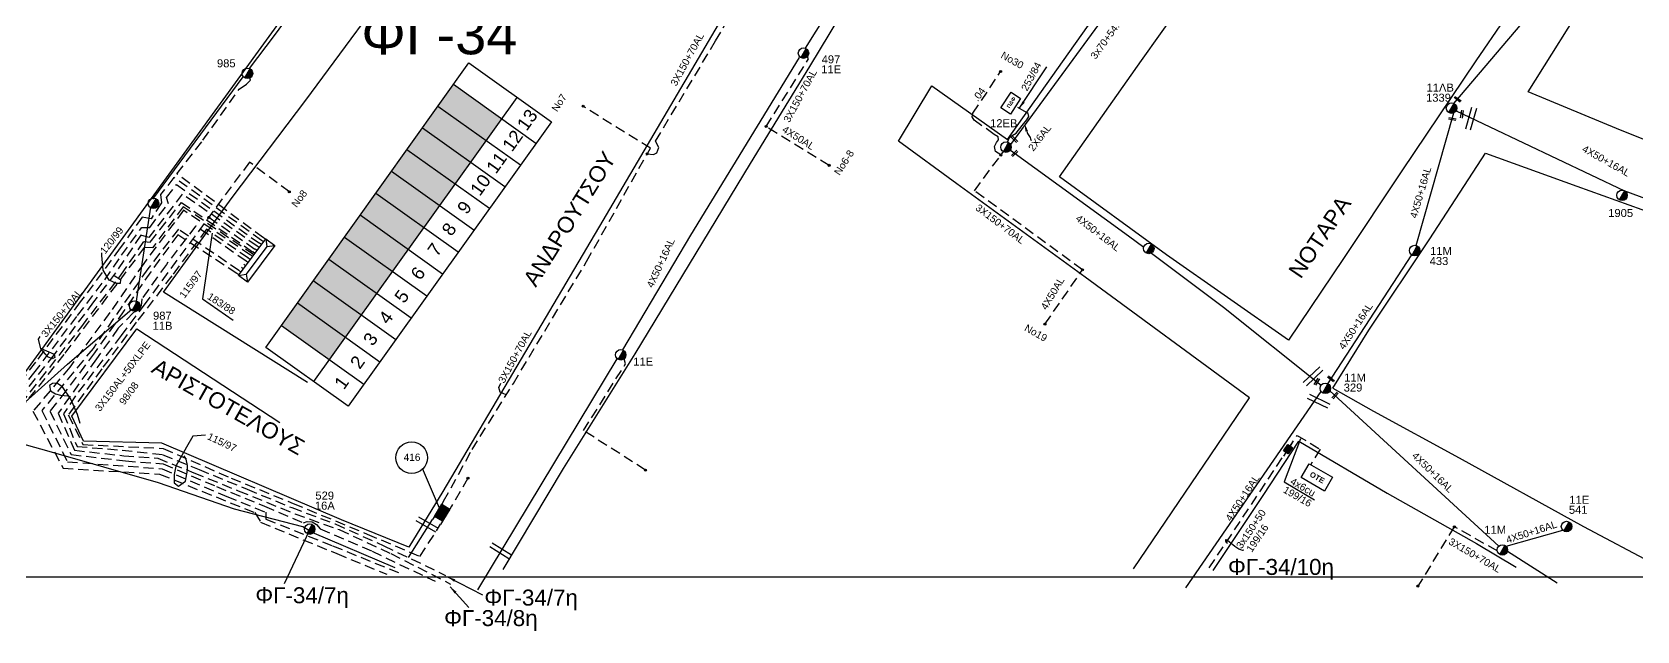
# Model space of a CAD drawing. Header units: millimetres. Extents: x 751 to 1825, y 358 to 872.
# Drawn here: x 1115.8 to 1316.4, y 363.1 to 438 of the extents above; entities that cross this region are included whole.
import ezdxf

# ---------------------------------------------------------------- set-up
doc = ezdxf.new("R2010")
doc.units = ezdxf.units.MM
doc.linetypes.add('DASHED', pattern=[19.05, 12.7, -6.35])
for name, color, linetype in [('Link Box 2 Διευθύνσεων', 7, 'Continuous'), ('Link Box 4 Διευθύνσεων', 7, 'Continuous'), ('Pillar (ΠΔΦ) Δημοτικού Φωτισμού', 7, 'Continuous'), ('Pillar OTE', 7, 'Continuous'), ('Άγνωστα', 7, 'Continuous'), ('Γυμνά εναέρια ΧΤ και ΦΟΠ (3Φ)   4x50+16AL', 7, 'Continuous'), ('Επιγραφές - Σχήματα', 7, 'Continuous'), ('Καλώδια ΧΤ   2x6AL', 7, 'DASHED'), ('Καλώδια ΧΤ   3x150+50AL', 7, 'DASHED'), ('Καλώδια ΧΤ   3x150+50AL XLPE', 7, 'DASHED'), ('Καλώδια ΧΤ   3x150AL+50XLPE', 7, 'DASHED'), ('Καλώδια ΧΤ   3x95+50 AL XLPE', 7, 'DASHED'), ('Μηχανική τομή', 7, 'Continuous'), ('Στύλος ΦΜ', 7, 'Continuous'), ('Στύλος ΦΜ @ 1', 7, 'Continuous'), ('Συνδέσεις', 7, 'Continuous'), ('Συνεστραμμένα ΧΤ   3x70+54.6+25 AL', 7, 'SYN_LINE'), ('Τομή', 7, 'Continuous'), ('Υποσταθμός πόλεως', 7, 'Continuous'), ('Υπόβαθρο ΔΕΗ', 7, 'Continuous'), ('Υπόγεια Καλώδια Δικτύου ΧΤ   .04', 7, 'DASHED'), ('Υπόγεια καλώδια Δικτύου ΧΤ και Παρ. ΧΤ - 3X150+70 AL', 7, 'DASHED'), ('Υπόγεια καλώδια Παροχών ΧΤ   4x50AL', 7, 'DASHED'), ('Υπόγεια καλώδια Παροχών ΧΤ   4x6', 7, 'DASHED')]:
    doc.layers.add(name, color=color, linetype=linetype)
doc.styles.add('arial', font='arial.ttf')
doc.styles.get("Standard").update_dxf_attribs({"font": 'arial.ttf'})
doc.linetypes.add('SYN_LINE', pattern='A,0.5,-0.0001,["/\\/\\/\\/",Standard,S=0.1,R=0,X=0,Y=-0.05],-0.25', length=0.7501)
doc.dimstyles.new('ISO-25', dxfattribs={"dimtxt": 2.5, "dimasz": 2.5, "dimexe": 1.25, "dimexo": 0.625, "dimtad": 1, "dimtxsty": 'Standard', "dimcen": 2.5, "dimadec": 0, "dimazin": 0, "dimtfac": 1, "dimtmove": 0, "dimatfit": 3, "dimfxl": 1, "dimarcsym": 0})

# ---------------------------------------------------------------- blocks, each defined once
blk = doc.blocks.new('ΥΠΑΡΧΩΝ ΤΣΙΜΕΝΤΕΝΙΟΣ ΣΤΥΛΟΣ')
at = {"layer": 'Στύλος ΦΜ'}
blk.add_hatch(color=256, dxfattribs=at).paths.add_polyline_path([(-1.29, -2.28, 0.574793), (2.62, 0, 0.268822), (1.3, 2.27)])
blk.add_line((-1.29, -2.28), (1.3, 2.27), dxfattribs=at)
blk.add_circle((0, 0), 2.62, dxfattribs=at)
at = {"layer": 'Στύλος ΦΜ', "flags": 4}
for tag, p in [('ΑΡΙΘΜΟΣ', (-4.68, 8.05)), ('ΤΥΠΟΣ', (-4.91, 3.03))]:
    blk.add_attdef(tag, p, '', height=4, dxfattribs=at)
blk = doc.blocks.new('ΤΟΜΗ')
at = {"layer": 'Τομή', "ltscale": 40}
for p, q in [((-5.68, 0), (5.68, 0)), ((5.68, -2.33), (-5.68, -2.33))]:
    blk.add_line(p, q, dxfattribs=at)
blk = doc.blocks.new('_ΣΥΝΔΕΣΗ')
at = {"layer": 'Συνδέσεις', "linetype": 'SYN_LINE', "ltscale": 40}
blk.add_hatch(color=256, dxfattribs=at).paths.add_polyline_path([(0.5, -0.01, 1), (-0.5, -0.01, 1)])
at = {"layer": 'Συνδέσεις'}
blk.add_circle((0, -0.01), 0.5, dxfattribs=at)
blk = doc.blocks.new('LINK BOX 4 ΑΝΑΧΩΡΗΣΕΩΝ')
at = {"layer": 'Link Box 4 Διευθύνσεων', "ltscale": 40}
blk.add_hatch(color=256, dxfattribs=at).paths.add_polyline_path([(-3.54, 0), (-3.54, -4.67), (3.54, -4.67), (3.54, 0)])
for p, q in [((-3.54, 0), (-5.33, 0)), ((5.33, 0), (3.54, 0)), ((-3.54, -4.67), (-5.33, -4.67)), ((5.33, -4.67), (3.54, -4.67))]:
    blk.add_line(p, q, dxfattribs=at)
blk.add_lwpolyline([(-3.54, -4.67), (-3.54, 0), (3.54, 0), (3.54, -4.67)], close=True, dxfattribs=at)
blk = doc.blocks.new('ΜΗΧΑΝΙΚΗ ΤΟΜΗ')
at = {"layer": 'Μηχανική τομή', "ltscale": 40}
for p, q in [((-1.89, 0.78), (1.89, 0.78)), ((1.89, 0), (-1.89, 0))]:
    blk.add_line(p, q, dxfattribs=at)
blk = doc.blocks.new('PILLAR ΔΗΜΟΤΙΚΟΥ ΦΩΤΙΣΜΟΥ')
at = {"layer": 'Pillar (ΠΔΦ) Δημοτικού Φωτισμού', "ltscale": 40}
for p, q in [((-3.64, 2), (3.07, 2)), ((-3.64, -2), (-3.64, 2)), ((3.07, 2), (3.07, -2)), ((3.07, -2), (-3.64, -2))]:
    blk.add_line(p, q, dxfattribs=at)
at = {"layer": 'Pillar (ΠΔΦ) Δημοτικού Φωτισμού', "insert": (-2.13, 0.69), "char_height": 1.3575, "width": 109.961, "attachment_point": 1}
blk.add_mtext('{\\fArial|b1|i0|c161|p34;ΠΔΦ}', dxfattribs=at)
blk = doc.blocks.new('ΥΠΟΣΤΑΘΜΟΣ ΠΟΛΕΩΣ 13 ΑΝΑΧΩΡΗΣΕΩΝ')
at = {"layer": 'Υποσταθμός πόλεως', "ltscale": 40}
for p, q in [((-11.12, -2.82), (-11.12, -4)), ((-9.53, -2.82), (-9.53, -4)), ((-7.77, -2.82), (-7.77, -4)), ((-5.99, -2.82), (-5.99, -4)), ((-4.14, -2.82), (-4.14, -4)), ((-2.3, -2.82), (-2.3, -4)), ((-0.43, -2.82), (-0.43, -4)), ((1.54, -2.82), (1.54, -4)), ((3.43, -2.82), (3.43, -4)), ((5.39, -2.82), (5.39, -4)), ((7.32, -2.82), (7.32, -4)), ((9.32, -2.82), (9.32, -4)), ((11.11, -2.82), (11.11, -4))]:
    blk.add_line(p, q, dxfattribs=at)
blk.add_lwpolyline([(-11.43, 2.82), (11.43, 2.82), (11.43, -2.82), (-11.43, -2.82)], close=True, dxfattribs=at)
for points in [[(-8.62, 0), (-11.43, 2.82)], [(-11.43, -2.82), (-8.62, 0)], [(-8.62, 0), (8.62, 0)], [(8.62, 0), (11.43, 2.82)], [(11.43, -2.82), (8.62, 0)]]:
    blk.add_lwpolyline(points, dxfattribs=at)
at = {"layer": 'Υποσταθμός πόλεως', "linetype": 'SYN_LINE', "ltscale": 40, "flags": 1}
for tag, p in [('ΜΕΤΑΣΧΗΜΑΤΙΣΜΟΣ', (12.22, 1.68)), ('ΙΣΧΥΣ', (12.2, -1.11)), ('ΑΡΙΘΜΟΣ', (12.32, -3.83))]:
    blk.add_attdef(tag, p, '', height=1.8, dxfattribs=at)
blk = doc.blocks.new('LINK BOX 2 ΑΝΑΧΩΡΗΣΕΩΝ')
at = {"layer": 'Link Box 2 Διευθύνσεων', "ltscale": 40}
blk.add_hatch(color=256, dxfattribs=at).paths.add_polyline_path([(-2.02, 1.29), (-2.02, -1.45), (1.89, -1.45), (1.89, 1.29)])
for p, q in [((-2.02, -0.08), (-4.26, -0.08)), ((4.12, -0.08), (1.89, -0.08))]:
    blk.add_line(p, q, dxfattribs=at)
blk.add_lwpolyline([(-2.02, -1.45), (-2.02, 1.29), (1.89, 1.29), (1.89, -1.45)], close=True, dxfattribs=at)
blk = doc.blocks.new('PILLAR ΟΤΕ')
at = {"layer": 'Pillar OTE', "ltscale": 40}
blk.add_lwpolyline([(-3.31, 2.02), (3.39, 2.02), (3.39, -1.99), (-3.31, -1.99)], close=True, dxfattribs=at)
at = {"layer": 'Pillar OTE', "insert": (-1.81, 0.71), "char_height": 1.3575, "width": 109.961, "attachment_point": 1}
blk.add_mtext('{\\fArial|b1|i0|c161|p34;OTE}', dxfattribs=at)

msp = doc.modelspace()

# ---------------------------------------------------------------- hatches: boundary and pattern name
at = {"layer": 'Καλώδια ΧΤ   3x150+50AL XLPE', "linetype": 'DASHED', "ltscale": 0.1}
h = msp.add_hatch(color=5, dxfattribs=at)
h.dxf.hatch_style = 1
h.paths.add_polyline_path([(1168.5, 431.39), (1166.56, 428.68), (1172.58, 424.39), (1174.51, 427.1)])
h = msp.add_hatch(color=154, dxfattribs=at)
h.dxf.hatch_style = 1
h.paths.add_polyline_path([(1166.56, 428.68), (1164.63, 425.97), (1170.64, 421.68), (1172.58, 424.39)])
h = msp.add_hatch(color=62, dxfattribs=at)
h.dxf.hatch_style = 1
h.paths.add_polyline_path([(1164.63, 425.97), (1162.69, 423.26), (1168.7, 418.97), (1170.64, 421.68)])
h = msp.add_hatch(color=2, dxfattribs=at)
h.dxf.hatch_style = 1
h.paths.add_polyline_path([(1168.7, 418.97), (1162.69, 423.26), (1160.76, 420.55), (1166.77, 416.26)])
h = msp.add_hatch(color=1, dxfattribs=at)
h.dxf.hatch_style = 1
h.paths.add_polyline_path([(1164.79, 413.51), (1166.77, 416.26), (1160.76, 420.55), (1158.79, 417.79)])
h = msp.add_hatch(color=173, dxfattribs=at)
h.dxf.hatch_style = 1
h.paths.add_polyline_path([(1164.79, 413.51), (1158.79, 417.79), (1156.85, 415.08), (1162.85, 410.79)])
h = msp.add_hatch(color=6, dxfattribs=at)
h.dxf.hatch_style = 1
h.paths.add_polyline_path([(1156.85, 415.08), (1154.88, 412.31), (1160.88, 408.03), (1162.85, 410.79)])
h = msp.add_hatch(color=27, dxfattribs=at)
h.dxf.hatch_style = 1
h.paths.add_polyline_path([(1158.91, 405.27), (1160.88, 408.03), (1154.88, 412.31), (1152.91, 409.56)])
h = msp.add_hatch(color=151, dxfattribs=at)
h.dxf.hatch_style = 1
h.paths.add_polyline_path([(1156.99, 402.59), (1158.91, 405.27), (1152.91, 409.56), (1150.99, 406.87)])
h = msp.add_hatch(color=30, dxfattribs=at)
h.dxf.hatch_style = 1
h.paths.add_polyline_path([(1150.99, 406.87), (1149, 404.07), (1154.99, 399.79), (1156.99, 402.59)])
h = msp.add_hatch(color=85, dxfattribs=at)
h.dxf.hatch_style = 1
h.paths.add_polyline_path([(1149, 404.07), (1147, 401.27), (1152.99, 397), (1154.99, 399.79)])

# ---------------------------------------------------------------- linework, layer by layer
at = {"layer": 'Pillar OTE', "ltscale": 40}
for points in [[(1155.35, 391.22), (1145.06, 398.56), (1170.43, 434.1), (1180.75, 426.73), (1155.35, 391.22)], [(1178.8, 424.03), (1168.5, 431.39)], [(1151.05, 394.29), (1176.45, 429.8)], [(1176.87, 421.32), (1166.56, 428.68)], [(1174.93, 418.61), (1164.63, 425.97)], [(1173, 415.9), (1162.69, 423.26)], [(1171.07, 413.19), (1160.76, 420.55)], [(1169.09, 410.44), (1158.79, 417.79)], [(1167.15, 407.72), (1156.85, 415.08)], [(1165.18, 404.96), (1154.88, 412.31)], [(1163.21, 402.21), (1152.91, 409.56)], [(1161.29, 399.52), (1150.99, 406.87)], [(1159.29, 396.73), (1149, 404.07)], [(1157.29, 393.93), (1147, 401.27)]]:
    msp.add_lwpolyline(points, dxfattribs=at)
at = {"layer": 'Άγνωστα', "color": 85, "linetype": 'DASHED', "ltscale": 0.1}
msp.add_lwpolyline([(1144.76, 412.24), (1144.76, 412.24), (1144.76, 412.24), (1133.93, 420.26), (1137.2, 424.44), (1141.72, 430.81), (1142.62, 431.45), (1143.12, 431.93), (1143.07, 432.26)], dxfattribs=at)
at = {"layer": 'Άγνωστα', "color": 27, "linetype": 'DASHED', "ltscale": 0.1}
msp.add_lwpolyline([(1192.5, 383.23), (1184.76, 388.16), (1190, 396.5), (1189.77, 397.47)], dxfattribs=at)
at = {"layer": 'Άγνωστα', "color": 173, "ltscale": 0.1}
for points in [[(1161.24, 371), (1150.83, 375.43), (1149.66, 376.15), (1141.13, 378.33), (1131.65, 381.62), (1117.98, 385.54), (1110.47, 387.61)], [(1162.88, 372.29), (1165.9, 377.05)], [(1150.49, 375.64), (1147.35, 369)]]:
    msp.add_lwpolyline(points, dxfattribs=at)
at = {"layer": 'Γυμνά εναέρια ΧΤ και ΦΟΠ (3Φ)   4x50+16AL', "color": 85, "ltscale": 0.1}
for points in [[(1143.02, 433.41), (1146.14, 437.53), (1159.86, 456.18), (1166.94, 465.74), (1178.18, 481)], [(1130.93, 417.07), (1142.23, 432.35)], [(1293.81, 428.13), (1314.87, 418.13)], [(1314.78, 418.17), (1340.87, 408.48), (1368.76, 402.53), (1395.06, 386.42)], [(1128.85, 404.07), (1130.68, 416.08)], [(1110.47, 388.12), (1114.99, 391.73), (1120.29, 396.45), (1128.29, 403.34)]]:
    msp.add_lwpolyline(points, dxfattribs=at)
at = {"layer": 'Γυμνά εναέρια ΧΤ και ΦΟΠ (3Φ)   4x50+16AL', "color": 5, "ltscale": 0.1}
for points in [[(1293.53, 429.05), (1326.46, 467.8)], [(1288.81, 411.29), (1293.54, 427.88)], [(1277.78, 394.01), (1288.28, 410.11)], [(1278.03, 393.11), (1299.15, 373.73)], [(1300.06, 373.7), (1307.14, 375.71), (1307.14, 375.71), (1307.14, 375.71)], [(1300.22, 373.09), (1306.42, 369.13)]]:
    msp.add_lwpolyline(points, dxfattribs=at)
at = {"layer": 'Γυμνά εναέρια ΧΤ και ΦΟΠ (3Φ)   4x50+16AL', "color": 27, "ltscale": 0.1}
for points in [[(1229.56, 463.26), (1212.46, 435.96)], [(1211.72, 434.77), (1198.13, 412.57), (1189.62, 398.25)], [(1188.94, 397.11), (1171.5, 368.25)]]:
    msp.add_lwpolyline(points, dxfattribs=at)
at = {"layer": 'Γυμνά εναέρια ΧΤ και ΦΟΠ (3Φ)   4x50+16AL', "color": 6, "ltscale": 0.1}
for points in [[(1238.1, 423.2), (1252.88, 412.49), (1254.77, 411.07)], [(1255.73, 410.35), (1264.74, 403.59), (1276.95, 393.85)]]:
    msp.add_lwpolyline(points, dxfattribs=at)
at = {"layer": 'Γυμνά εναέρια ΧΤ και ΦΟΠ (3Φ)   4x50+16AL', "color": 62, "ltscale": 0.1}
msp.add_lwpolyline([(1260.04, 368.5), (1276.95, 393.03)], dxfattribs=at)
at = {"layer": 'Επιγραφές - Σχήματα', "ltscale": 0.1}
msp.add_lwpolyline([(1720, 856.45), (751.91, 856.45), (751.91, 369.88), (1720, 369.88)], close=True, dxfattribs=at)
for points in [[(1240.14, 425.56), (1240.19, 425.42), (1240.25, 425.3), (1240.32, 425.17), (1240.4, 425.05), (1240.48, 424.92), (1240.56, 424.77), (1240.63, 424.61), (1240.7, 424.42)], [(1138.34, 412.84), (1137.16, 404.62), (1140.99, 401.97)], [(1126.11, 407.53), (1126.89, 407.06), (1126.86, 406.56), (1126.39, 406.53), (1125.46, 406.95), (1124.71, 408.2), (1124.57, 410.02), (1124.57, 410.39)], [(1117, 398.4), (1118.61, 397.72), (1118.67, 397.31), (1118.36, 397.12), (1117.83, 397.39), (1116.95, 398.36), (1116.64, 399.59), (1116.86, 399.9)], [(1121.87, 389.04), (1121.53, 390.17), (1120.68, 392.09), (1119.66, 393.62), (1118.93, 394.07), (1118.39, 394.04), (1118.02, 393.79), (1118.14, 393.14), (1118.79, 392.74), (1119.41, 392.6), (1120.31, 392.52)], [(1175.11, 392.62), (1174.35, 392.98), (1174.17, 393.54), (1174.42, 394.1)], [(1137.52, 387.6), (1135.95, 387.45), (1135.14, 386.08), (1133.8, 383.73), (1133.6, 382.68), (1133.6, 381.63), (1134.13, 381.23), (1135, 381.86), (1135.27, 383.23), (1135.25, 383.78), (1135.12, 384.6), (1134.87, 385)], [(1166.77, 378.45), (1164.63, 383.42)]]:
    msp.add_lwpolyline(points, dxfattribs=at)
msp.add_circle((1163.28, 384.77), 1.98, dxfattribs=at)
at = {"layer": 'Επιγραφές - Σχήματα'}
msp.add_solid([(1239.98, 425.52), (1239.88, 426.53), (1240.3, 425.61)], dxfattribs=at)
at = {"layer": 'Καλώδια ΧΤ   2x6AL', "color": 6, "linetype": 'DASHED', "ltscale": 0.1}
msp.add_lwpolyline([(1237.75, 424.2), (1237.99, 424.78), (1238.32, 425.05), (1238.81, 425.34), (1239.58, 426.27), (1240.16, 426.99), (1240.42, 427.39), (1240.34, 427.77), (1240.13, 427.9), (1238.75, 428.68)], dxfattribs=at)
at = {"layer": 'Καλώδια ΧΤ   3x150+50AL', "color": 7, "ltscale": 0.1}
msp.add_lwpolyline([(1143.55, 410.12), (1135.59, 415.55), (1134.73, 416.13), (1130.88, 411), (1129.85, 411.04), (1119.81, 397.65), (1113.66, 389.96), (1114.27, 387.01), (1112.87, 385.08), (1111.04, 384.16), (1107.98, 384.55), (1106.4, 386.5), (1090.9, 386.8), (1088.71, 385.82), (1086.13, 386.16), (1085.03, 386.75), (1072.6, 387.83), (1062, 388.75), (1059.54, 396.61), (1050.99, 397.28), (1076.56, 424.3), (1104.75, 454.07), (1093.83, 464.43)], dxfattribs=at)
at = {"layer": 'Καλώδια ΧΤ   3x150+50AL XLPE', "color": 62, "linetype": 'DASHED', "ltscale": 0.1}
msp.add_lwpolyline([(1262.95, 370.99), (1272.8, 385.83)], dxfattribs=at)
at = {"layer": 'Καλώδια ΧΤ   3x150AL+50XLPE', "color": 173, "linetype": 'DASHED', "ltscale": 0.1}
for points in [[(1148, 417.98), (1143, 421.7), (1129.96, 404.04), (1126.99, 400.04), (1121.28, 392.5), (1119.79, 390.25), (1121.46, 386.17), (1127.09, 385.73), (1132.17, 385.15), (1136.72, 383.3), (1142.73, 380.82), (1148.32, 378.53), (1153.72, 376.5), (1159.8, 373.77), (1167.52, 370.07)], [(1137.94, 414.81), (1143.71, 410.84)]]:
    msp.add_lwpolyline(points, dxfattribs=at)
at = {"layer": 'Καλώδια ΧΤ   3x150AL+50XLPE', "color": 2, "linetype": 'DASHED', "ltscale": 0.1}
msp.add_lwpolyline([(1113.25, 389.98), (1116.87, 394.54), (1122.06, 401.18), (1126.95, 407.6), (1129.84, 411.8), (1130.62, 411.7), (1131.83, 413.26), (1134.51, 416.68), (1143.44, 410.47), (1143.44, 410.47), (1143.44, 410.47)], dxfattribs=at)
at = {"layer": 'Καλώδια ΧΤ   3x150AL+50XLPE', "color": 5, "linetype": 'DASHED', "ltscale": 0.1}
msp.add_lwpolyline([(1143.16, 410.1), (1143.16, 410.1), (1143.16, 410.1), (1134.77, 415.69), (1129.8, 409.06), (1125.58, 402.92), (1120.55, 396.07), (1115.95, 390.57), (1119.72, 383.46), (1131.78, 382.72), (1143.68, 377.91), (1144.41, 376.7), (1153.92, 372.79), (1160.18, 370.2)], dxfattribs=at)
at = {"layer": 'Καλώδια ΧΤ   3x150AL+50XLPE', "color": 154, "linetype": 'DASHED', "ltscale": 0.1}
msp.add_lwpolyline([(1141.7, 408.15), (1141.7, 408.15), (1141.7, 408.15), (1134.13, 413.33), (1130.29, 408.36), (1127.1, 403.72), (1123.47, 398.42), (1117.06, 390.66), (1120.27, 384.26), (1132.09, 383.4), (1140.17, 379.94), (1145.04, 377.96), (1145.06, 377.11), (1153.4, 373.76), (1161.96, 370.29)], dxfattribs=at)
at = {"layer": 'Καλώδια ΧΤ   3x150AL+50XLPE', "color": 1, "linetype": 'DASHED', "ltscale": 0.1}
msp.add_lwpolyline([(1142.58, 409.33), (1142.58, 409.33), (1142.58, 409.33), (1136.3, 413.73), (1132.63, 408.93), (1129.55, 404.62), (1129.49, 403.73), (1129.19, 403.19), (1128.53, 402.91), (1126.62, 400.94), (1123.89, 397.12), (1119.12, 390.35), (1121.13, 385.7), (1127.29, 385.02), (1131.56, 384.71), (1136.06, 382.89), (1141.61, 380.64), (1148.69, 377.77), (1154.22, 375.78), (1160.67, 372.81), (1168.15, 368.98)], dxfattribs=at)
at = {"layer": 'Καλώδια ΧΤ   3x150AL+50XLPE', "color": 62, "linetype": 'DASHED', "ltscale": 0.1}
msp.add_lwpolyline([(1141.43, 407.79), (1141.43, 407.79), (1141.43, 407.79), (1141.43, 407.79), (1141.43, 407.79), (1134.07, 412.63), (1130.67, 408.01), (1127.31, 403.12), (1123.66, 397.89), (1120.08, 393.12), (1118.08, 390.59), (1120.71, 385.17), (1127.5, 384.37), (1132.21, 384.02), (1138.89, 381.17), (1144.9, 378.71), (1149.76, 376.62), (1150.21, 376.82), (1150.86, 376.76), (1151.38, 376.44), (1151.83, 375.88), (1158.33, 373.08), (1166.22, 369.33), (1166.22, 369.33)], dxfattribs=at)
at = {"layer": 'Καλώδια ΧΤ   3x95+50 AL XLPE', "color": 5, "linetype": 'DASHED', "ltscale": 0.1}
msp.add_lwpolyline([(1293.58, 376.14), (1289.03, 368.74)], dxfattribs=at)
at = {"layer": 'Συνεστραμμένα ΧΤ   3x70+54.6+25 AL', "color": 6, "linetype": 'SYN_LINE', "ltscale": 10}
msp.add_lwpolyline([(1249.59, 439.53), (1238.12, 423.92)], dxfattribs=at)
at = {"layer": 'Υπόβαθρο ΔΕΗ', "ltscale": 0.1}
msp.add_lwpolyline([(1179.27, 484.03), (1110.25, 388.99), (1063.83, 391.65), (1061.99, 397.51), (1140.2, 484.03), (1169.05, 512.39), (1194.14, 504.76), (1194.25, 504.38)], close=True, dxfattribs=at)
for points in [[(1150.26, 394.18), (1132.28, 405.44), (1140.87, 417.3), (1150.06, 429.44), (1175.81, 464.3), (1190.48, 484.03), (1203.47, 501.97), (1227.05, 494), (1232.62, 492.01), (1228.02, 484.03), (1222.84, 475.02), (1214.35, 460.62), (1187.18, 414.42), (1167.19, 380.54), (1162.93, 373.59), (1154.5, 377.02), (1132.05, 386.6), (1122.28, 386.85), (1120.83, 389.97), (1128.92, 400.87), (1146.82, 389.17)], [(1283.5, 474.45), (1297.84, 469.32), (1315.99, 463.05), (1306.89, 449.89), (1296.29, 434.38), (1287.02, 420.61), (1279.75, 409.67), (1272.87, 399.46), (1257.63, 410.14), (1244.24, 419.89), (1254.48, 434.42), (1266.36, 451.13), (1274.84, 462.52), (1281.28, 471.29), (1283.5, 474.45)], [(1302.83, 430.5), (1310.75, 443.2), (1322.02, 461.01), (1340.36, 454.56), (1354.08, 449.72), (1367.08, 445.23), (1382.03, 439.82), (1404.19, 431.83), (1401.74, 424.69), (1397.22, 411.6), (1393.29, 400.26), (1391.73, 395.17), (1386.73, 397.15), (1381.43, 399.21), (1376.28, 401.18), (1370.64, 403.37), (1364.1, 405.98), (1356.38, 409.03), (1346.09, 413.12), (1332.67, 418.43), (1314.34, 425.7), (1302.83, 430.5)], [(1220.37, 445.92), (1213.01, 433.67), (1205.58, 421.52), (1191.17, 397.76), (1182.21, 383.42), (1174.68, 370.8)], [(1253.49, 370.88), (1268, 392.24), (1247.44, 407.34), (1231.42, 419.01), (1224.12, 424.32), (1228.28, 431.26), (1237.76, 424.55), (1242.5, 431.25), (1249.98, 441.83)], [(1278.41, 393.47), (1282.92, 400.72), (1290.53, 412.12), (1297.5, 422.83), (1308.88, 418.71), (1321.91, 414.03), (1335.16, 409.05), (1350.19, 403.2), (1365.78, 397.06), (1375.83, 393.19), (1388.21, 388.51), (1382.6, 373.19)], [(1278.41, 393.47), (1283.5, 390.58), (1294.17, 384.77), (1309.71, 376.19), (1318.67, 371.41)], [(1263.44, 370.66), (1269.7, 380.04), (1274.17, 386.84), (1285.19, 380.34), (1296.34, 374.06), (1301.31, 371.11)], [(1272.33, 381.74), (1276.11, 379.49)]]:
    msp.add_lwpolyline(points, dxfattribs=at)
msp.add_open_spline([(1267.27, 373.22), (1266.86, 373.03), (1265.09, 374.62), (1264.94, 374.51), (1264.98, 374.3), (1265.22, 374.09)], degree=3, dxfattribs=at)
at = {"layer": 'Υπόγεια Καλώδια Δικτύου ΧΤ   .04', "color": 6, "linetype": 'DASHED', "ltscale": 0.1}
msp.add_lwpolyline([(1236.92, 422.6), (1236.25, 423.05), (1236.1, 423.65), (1236.38, 424.16), (1236.63, 424.49), (1236.57, 424.86), (1236.09, 425.15), (1233.57, 426.96), (1233.32, 427.38), (1233.42, 427.83), (1236.89, 433.03)], dxfattribs=at)
at = {"layer": 'Υπόγεια καλώδια Δικτύου ΧΤ και Παρ. ΧΤ - 3X150+70 AL', "color": 6, "linetype": 'DASHED', "ltscale": 0.1}
for points in [[(1192.72, 422.76), (1193.5, 422.67), (1193.93, 422.86), (1194.16, 423.53), (1193.76, 424.34), (1201.27, 436.85), (1206.7, 446.37), (1207.58, 446.41), (1208.3, 447.21), (1208.11, 448.36), (1212.89, 456.37), (1216.83, 463.07), (1218.05, 463.37), (1218.78, 464.1), (1218.97, 464.9), (1218.43, 465.9)], [(1167.28, 379.33), (1170.85, 385.81), (1175.99, 394.06), (1185.14, 409.29), (1193.11, 423.44), (1184.71, 428.68)], [(1247.12, 408.25), (1233.63, 418.13), (1237.23, 423.02)], [(1142.87, 409.71), (1142.87, 409.71), (1142.87, 409.71), (1137.64, 413.32), (1133.3, 407.5), (1128.87, 401.69), (1124.55, 395.87), (1120.37, 390.15), (1122.2, 386.42), (1132.21, 385.94), (1140.73, 382.22), (1148.47, 379.07), (1157.71, 375.23), (1164.32, 372.44), (1166.9, 376.45)], [(1170.32, 382.2), (1168.28, 378.73)]]:
    msp.add_lwpolyline(points, dxfattribs=at)
at = {"layer": 'Υπόγεια καλώδια Δικτύου ΧΤ και Παρ. ΧΤ - 3X150+70 AL', "color": 27, "linetype": 'DASHED', "ltscale": 0.1}
for points in [[(1207.57, 426.15), (1212.89, 434.6), (1212.6, 435.17)], [(1144.52, 411.92), (1144.52, 411.92), (1144.52, 411.92), (1133.58, 419.8), (1131.91, 417.66), (1132.02, 416.62), (1130.73, 414.64), (1129.59, 414.83), (1126.86, 410.99), (1121.87, 404.23), (1116.26, 396.71), (1111.77, 390.71), (1110.17, 388.53)]]:
    msp.add_lwpolyline(points, dxfattribs=at)
at = {"layer": 'Υπόγεια καλώδια Δικτύου ΧΤ και Παρ. ΧΤ - 3X150+70 AL', "color": 30, "linetype": 'DASHED', "ltscale": 0.1}
msp.add_lwpolyline([(1111.96, 390.01), (1111.96, 390.01), (1116.08, 395.34), (1121.52, 402.54), (1124.94, 407.01), (1127.04, 410.07), (1129.58, 413.55), (1130.56, 413.55), (1131.71, 415.09), (1132.89, 416.51), (1132.65, 417.28), (1133.91, 418.91), (1144.26, 411.57), (1144.26, 411.57), (1144.26, 411.57)], dxfattribs=at)
at = {"layer": 'Υπόγεια καλώδια Δικτύου ΧΤ και Παρ. ΧΤ - 3X150+70 AL', "color": 151, "linetype": 'DASHED', "ltscale": 0.1}
msp.add_lwpolyline([(1143.99, 411.21), (1143.99, 411.21), (1143.99, 411.21), (1134.62, 417.71), (1130.42, 412.27), (1129.44, 412.59), (1126.28, 407.89), (1123.52, 404.24), (1118.59, 397.66), (1112.62, 390.09), (1112.62, 390.08)], dxfattribs=at)
at = {"layer": 'Υπόγεια καλώδια Δικτύου ΧΤ και Παρ. ΧΤ - 3X150+70 AL', "color": 5, "linetype": 'DASHED', "ltscale": 0.1}
msp.add_lwpolyline([(1298.95, 373.12), (1293.59, 376.14), (1293.59, 376.14)], dxfattribs=at)
at = {"layer": 'Υπόγεια καλώδια Παροχών ΧΤ   4x50AL', "color": 27, "linetype": 'DASHED', "ltscale": 0.1}
msp.add_lwpolyline([(1215.47, 421.3), (1207.59, 426.13)], dxfattribs=at)
at = {"layer": 'Υπόγεια καλώδια Παροχών ΧΤ   4x50AL', "color": 6, "linetype": 'DASHED', "ltscale": 0.1}
msp.add_lwpolyline([(1242.43, 401.46), (1247.12, 408.25)], dxfattribs=at)
at = {"layer": 'Υπόγεια καλώδια Παροχών ΧΤ   4x6', "color": 62, "linetype": 'DASHED', "ltscale": 0.1}
msp.add_lwpolyline([(1272.8, 385.83), (1273.94, 387.55), (1276.81, 385.85), (1275.62, 383.84)], dxfattribs=at)

# ---------------------------------------------------------------- block references
at = {"layer": 'Link Box 2 Διευθύνσεων', "xscale": 0.2499999999998457, "yscale": 0.2499999999998457, "zscale": 0.2499999999998457, "rotation": 56.61881017424795}
msp.add_blockref('LINK BOX 2 ΑΝΑΧΩΡΗΣΕΩΝ', (1272.79, 385.87), dxfattribs=at)
at = {"layer": 'Link Box 4 Διευθύνσεων', "ltscale": 0.1, "xscale": 0.2500000000000046, "yscale": 0.2500000000000046, "zscale": 0.2500000000000046, "rotation": 58.88141423906293}
msp.add_blockref('LINK BOX 4 ΑΝΑΧΩΡΗΣΕΩΝ', (1166.59, 378.19), dxfattribs=at)
at = {"layer": 'Pillar (ΠΔΦ) Δημοτικού Φωτισμού', "ltscale": 0.1, "xscale": 0.350000000000082, "yscale": 0.350000000000082, "zscale": 0.350000000000082, "rotation": 56.99914839759339}
msp.add_blockref('PILLAR ΔΗΜΟΤΙΚΟΥ ΦΩΤΙΣΜΟΥ', (1238.21, 429.16), dxfattribs=at)
at = {"layer": 'Pillar OTE', "xscale": 0.5, "yscale": 0.5, "zscale": 0.5, "rotation": 329.9999999999999}
msp.add_blockref('PILLAR ΟΤΕ', (1276.38, 382.32), dxfattribs=at)
at = {"layer": 'Μηχανική τομή', "ltscale": 0.1}
for p, xscale, yscale, zscale, rotation in [((1294.05, 429.65), 0.2499999999999249, 0.2499999999999249, 0.2499999999999249, 144.692606636028), ((1293.31, 427), 0.2499999999999393, 0.2499999999999393, 0.2499999999999393, 350.111207825269), ((1294.63, 427.69), 0.2499999999999805, 0.2499999999999805, 0.2499999999999805, 81.83975587750578), ((1238.55, 424.49), 0.2500000000000487, 0.2500000000000487, 0.2500000000000487, 314.7834172986682), ((1238.71, 422.72), 0.2500000000000739, 0.2500000000000739, 0.2500000000000739, 43.65016037580379), ((1276.48, 394.22), 0.2499999999999743, 0.2499999999999743, 0.2499999999999743, 58.10294595444462), ((1278.24, 394.7), 0.2499999999998682, 0.2499999999998682, 0.2499999999998682, 140.1161219661271), ((1278.76, 392.47), 0.2500000000000468, 0.2500000000000468, 0.2500000000000468, 47.35818015781751)]:
    msp.add_blockref('ΜΗΧΑΝΙΚΗ ΤΟΜΗ', p, dxfattribs=dict(at, xscale=xscale, yscale=yscale, zscale=zscale, rotation=rotation))
at = {"layer": 'Στύλος ΦΜ @ 1', "ltscale": 0.1}
ref = msp.add_blockref('ΥΠΑΡΧΩΝ ΤΣΙΜΕΝΤΕΝΙΟΣ ΣΤΥΛΟΣ', (1212.25, 435.33), dxfattribs=dict(at, xscale=0.25, yscale=0.25, zscale=0.25))
ref.add_attrib('ΤΥΠΟΣ', '11E', (1214.46, 432.8), dxfattribs={"layer": 'Στύλος ΦΜ', "height": 1, "flags": 4})
ref.add_attrib('ΑΡΙΘΜΟΣ', '497', (1214.52, 434.05), dxfattribs={"layer": 'Στύλος ΦΜ', "height": 1, "flags": 4})
ref = msp.add_blockref('ΥΠΑΡΧΩΝ ΤΣΙΜΕΝΤΕΝΙΟΣ ΣΤΥΛΟΣ', (1142.76, 432.8), dxfattribs=dict(at, xscale=0.25, yscale=0.25, zscale=0.25))
ref.add_attrib('ΑΡΙΘΜΟΣ', '985', (1138.95, 433.56), dxfattribs={"layer": 'Στύλος ΦΜ', "height": 1, "flags": 4})
ref = msp.add_blockref('ΥΠΑΡΧΩΝ ΤΣΙΜΕΝΤΕΝΙΟΣ ΣΤΥΛΟΣ', (1293.24, 428.46), dxfattribs=dict(at, xscale=0.25, yscale=0.25, zscale=0.25))
ref.add_attrib('ΤΥΠΟΣ', '1339', (1290.05, 429.26), dxfattribs={"layer": 'Στύλος ΦΜ', "height": 1, "flags": 4})
ref.add_attrib('ΑΡΙΘΜΟΣ', '11ΛB', (1290.11, 430.52), dxfattribs={"layer": 'Στύλος ΦΜ', "height": 1, "flags": 4})
ref = msp.add_blockref('ΥΠΑΡΧΩΝ ΤΣΙΜΕΝΤΕΝΙΟΣ ΣΤΥΛΟΣ', (1237.56, 423.58), dxfattribs=dict(at, xscale=0.25, yscale=0.25, zscale=0.25))
ref.add_attrib('ΤΥΠΟΣ', '12EB', (1235.57, 426.07), dxfattribs={"layer": 'Στύλος ΦΜ', "height": 1, "flags": 4})
at = {"layer": 'Στύλος ΦΜ @ 1', "ltscale": 0.1, "xscale": 0.25, "yscale": 0.25, "zscale": 0.25}
for p in [(1131.01, 416.56), (1255.4, 410.92)]:
    msp.add_blockref('ΥΠΑΡΧΩΝ ΤΣΙΜΕΝΤΕΝΙΟΣ ΣΤΥΛΟΣ', p, dxfattribs=at)
at = {"layer": 'Στύλος ΦΜ @ 1', "ltscale": 0.1}
ref = msp.add_blockref('ΥΠΑΡΧΩΝ ΤΣΙΜΕΝΤΕΝΙΟΣ ΣΤΥΛΟΣ', (1314.55, 417.56), dxfattribs=dict(at, xscale=0.25, yscale=0.25, zscale=0.25))
ref.add_attrib('ΤΥΠΟΣ', '1905', (1312.82, 414.85), dxfattribs={"layer": 'Στύλος ΦΜ', "height": 1, "flags": 4})
ref = msp.add_blockref('ΥΠΑΡΧΩΝ ΤΣΙΜΕΝΤΕΝΙΟΣ ΣΤΥΛΟΣ', (1288.63, 410.66), dxfattribs=dict(at, xscale=0.25, yscale=0.25, zscale=0.25))
ref.add_attrib('ΤΥΠΟΣ', '433', (1290.5, 408.85), dxfattribs={"layer": 'Στύλος ΦΜ', "height": 1, "flags": 4})
ref.add_attrib('ΑΡΙΘΜΟΣ', '11M', (1290.56, 410.1), dxfattribs={"layer": 'Στύλος ΦΜ', "height": 1, "flags": 4})
ref = msp.add_blockref('ΥΠΑΡΧΩΝ ΤΣΙΜΕΝΤΕΝΙΟΣ ΣΤΥΛΟΣ', (1128.66, 403.73), dxfattribs=dict(at, xscale=0.25, yscale=0.25, zscale=0.25))
ref.add_attrib('ΤΥΠΟΣ', '11B', (1130.9, 400.76), dxfattribs={"layer": 'Στύλος ΦΜ', "height": 1, "flags": 4})
ref.add_attrib('ΑΡΙΘΜΟΣ', '987', (1130.96, 402.02), dxfattribs={"layer": 'Στύλος ΦΜ', "height": 1, "flags": 4})
ref = msp.add_blockref('ΥΠΑΡΧΩΝ ΤΣΙΜΕΝΤΕΝΙΟΣ ΣΤΥΛΟΣ', (1189.41, 397.63), dxfattribs=dict(at, xscale=0.25, yscale=0.25, zscale=0.25))
ref.add_attrib('ΤΥΠΟΣ', '11E', (1190.98, 396.28), dxfattribs={"layer": 'Στύλος ΦΜ', "height": 1, "flags": 4})
ref = msp.add_blockref('ΥΠΑΡΧΩΝ ΤΣΙΜΕΝΤΕΝΙΟΣ ΣΤΥΛΟΣ', (1277.46, 393.44), dxfattribs=dict(at, xscale=0.25, yscale=0.25, zscale=0.25))
ref.add_attrib('ΤΥΠΟΣ', '329', (1279.76, 393.04), dxfattribs={"layer": 'Στύλος ΦΜ', "height": 1, "flags": 4})
ref.add_attrib('ΑΡΙΘΜΟΣ', '11M', (1279.82, 394.29), dxfattribs={"layer": 'Στύλος ΦΜ', "height": 1, "flags": 4})
ref = msp.add_blockref('ΥΠΑΡΧΩΝ ΤΣΙΜΕΝΤΕΝΙΟΣ ΣΤΥΛΟΣ', (1150.54, 375.85), dxfattribs=dict(at, xscale=0.25, yscale=0.25, zscale=0.25))
ref.add_attrib('ΤΥΠΟΣ', '16A', (1151.19, 378.28), dxfattribs={"layer": 'Στύλος ΦΜ', "height": 1, "flags": 4})
ref.add_attrib('ΑΡΙΘΜΟΣ', '529', (1151.25, 379.54), dxfattribs={"layer": 'Στύλος ΦΜ', "height": 1, "flags": 4})
ref = msp.add_blockref('ΥΠΑΡΧΩΝ ΤΣΙΜΕΝΤΕΝΙΟΣ ΣΤΥΛΟΣ', (1307.61, 376.17), dxfattribs=dict(at, xscale=0.25, yscale=0.25, zscale=0.25))
ref.add_attrib('ΤΥΠΟΣ', '541', (1307.9, 377.76), dxfattribs={"layer": 'Στύλος ΦΜ', "height": 1, "flags": 4})
ref.add_attrib('ΑΡΙΘΜΟΣ', '11E', (1307.96, 379.01), dxfattribs={"layer": 'Στύλος ΦΜ', "height": 1, "flags": 4})
ref = msp.add_blockref('ΥΠΑΡΧΩΝ ΤΣΙΜΕΝΤΕΝΙΟΣ ΣΤΥΛΟΣ', (1299.59, 373.25), dxfattribs=dict(at, xscale=0.25, yscale=0.25, zscale=0.25))
ref.add_attrib('ΤΥΠΟΣ', '11M', (1297.33, 375.26), dxfattribs={"layer": 'Στύλος ΦΜ', "height": 1, "flags": 4})
at = {"layer": 'Συνδέσεις', "ltscale": 0.1, "xscale": 0.25, "yscale": 0.25, "zscale": 0.25}
for p in [(1236.89, 433.03), (1184.7, 428.69), (1207.59, 426.18), (1192.72, 422.76), (1215.47, 421.31), (1236.92, 422.6), (1147.99, 417.99), (1137.94, 414.81), (1247.12, 408.26), (1242.43, 401.46), (1192.5, 383.23), (1170.32, 382.21), (1293.59, 376.14), (1289.03, 368.74)]:
    msp.add_blockref('_ΣΥΝΔΕΣΗ', p, dxfattribs=at)
at = {"layer": 'Τομή', "ltscale": 0.1}
for p, xscale, yscale, zscale, rotation in [((1295.4, 427.22), 0.2499999999998022, 0.2499999999998022, 0.2499999999998022, 74.300777918331), ((1275.74, 395.14), 0.2499999999999258, 0.2499999999999258, 0.2499999999999258, 43.50668183645917), ((1276.5, 391.56), 0.249999999999904, 0.249999999999904, 0.249999999999904, 154.2241673734468), ((1165.07, 376.17), 0.2500000000000603, 0.2500000000000603, 0.2500000000000603, 150.6355103503608), ((1174.23, 372.89), 0.249999999999967, 0.249999999999967, 0.249999999999967, 147.4161323122794)]:
    msp.add_blockref('ΤΟΜΗ', p, dxfattribs=dict(at, xscale=xscale, yscale=yscale, zscale=zscale, rotation=rotation))
at = {"layer": 'Υποσταθμός πόλεως', "xscale": 0.250000000000033, "yscale": 0.250000000000033, "zscale": 0.250000000000033, "rotation": 233.2789323125754}
msp.add_blockref('ΥΠΟΣΤΑΘΜΟΣ ΠΟΛΕΩΣ 13 ΑΝΑΧΩΡΗΣΕΩΝ', (1143.9, 409.42), dxfattribs=at)

# ---------------------------------------------------------------- texts
at = {"ltscale": 30, "width": 11.2573, "attachment_point": 1, "rotation": 54.4822}
for s, insert, char_height in [('13', (1176.32, 426.45), 1.634), ('12', (1174.49, 423.84), 1.634), ('11', (1172.48, 421.08), 1.634), ('10', (1170.47, 418.31), 1.634), ('9', (1168.84, 416.01), 1.63), ('8', (1166.92, 413.29), 1.63), ('7', (1165.14, 410.74), 1.63), ('6', (1163.03, 407.78), 1.63), ('5', (1161.01, 404.9), 1.63), ('4', (1159.02, 402.26), 1.63), ('3', (1157.1, 399.57), 1.63), ('2', (1155.47, 396.68), 1.63), ('1', (1153.48, 394.12), 1.63)]:
    msp.add_mtext(s, dxfattribs=dict(at, insert=insert, char_height=char_height))
at = {"layer": 'Γυμνά εναέρια ΧΤ και ΦΟΠ (3Φ)   4x50+16AL', "color": 7, "ltscale": 0.1, "char_height": 0.9, "width": 84.1859, "attachment_point": 1}
for insert, rotation in [((1309.9, 423.88), 330.6629), ((1288.01, 414.87), 73.7268), ((1246.72, 415.22), 322.5192), ((1192.6, 406.3), 65.118), ((1279.05, 398.7), 56.6), ((1288.84, 385.57), 315.6827), ((1264.91, 377.23), 56.6), ((1299.94, 374.9), 17.9642)]:
    msp.add_mtext('4X50+16AL', dxfattribs=dict(at, insert=insert, rotation=rotation))
at = {"layer": 'Επιγραφές - Σχήματα', "insert": (1156.98, 440.18), "char_height": 5, "width": 9.9163, "attachment_point": 1}
msp.add_mtext('ΦΓ-34', dxfattribs=at)
at = {"layer": 'Επιγραφές - Σχήματα', "ltscale": 0.1, "char_height": 0.9, "attachment_point": 1, "style": 'arial'}
for s, insert, width, rotation in [('No30', (1237.26, 435.58), 84.1859, 330.4395), ('{\\fArial|b0|i0|c161|p34;253/84}', (1239.4, 430.94), 47.0228, 61.4516), ('No19', (1240.21, 401.5), 84.1859, 330.4395)]:
    msp.add_mtext(s, dxfattribs=dict(at, insert=insert, width=width, rotation=rotation))
at = {"layer": 'Επιγραφές - Σχήματα', "ltscale": 0.1, "char_height": 0.9, "attachment_point": 1}
for s, insert, width, rotation in [('No7', (1180.71, 428.41), 2.7351, 56.9071), ('No6-8', (1216, 420.47), 2.7351, 56.9071), ('No8', (1148.18, 416.51), 2.7351, 52.6273), ('120/99', (1124.26, 410.7), 2.2669, 52.061), ('115/97', (1134.17, 405.15), 2.7351, 53.723), ('183/88', (1138.14, 405.44), 2.7351, 327.1171), ('98/08', (1126.64, 391.82), 2.2669, 53.5943), ('115/97', (1138.04, 387.93), 2.7351, 334.7173)]:
    msp.add_mtext(s, dxfattribs=dict(at, insert=insert, width=width, rotation=rotation))
at = {"layer": 'Επιγραφές - Σχήματα', "ltscale": 0.1, "char_height": 2, "attachment_point": 5}
for s, insert, rotation in [('ΑΝΔΡΟΥΤΣΟΥ', (1183.02, 414.62), 58.0581), ('ΝΟΤΑΡΑ', (1276.77, 412.34), 56.2239), ('ΑΡΙΣΤΟΤΕΛΟΥΣ', (1140.37, 391.12), 330.4427)]:
    msp.add_mtext(s, dxfattribs=dict(at, insert=insert, rotation=rotation))
at = {"layer": 'Επιγραφές - Σχήματα', "ltscale": 0.1}
for s, insert, char_height, width, attachment_point in [('416', (1162.28, 385.28), 0.9, 2.7351, 1), ('ΦΓ-34/10η', (1271.92, 370.82), 2, 6.1441, 5), ('ΦΓ-34/7η', (1149.59, 367.28), 2, 6.6858, 5)]:
    msp.add_mtext(s, dxfattribs=dict(at, insert=insert, char_height=char_height, width=width, attachment_point=attachment_point))
at = {"layer": 'Επιγραφές - Σχήματα', "ltscale": 0.1, "char_height": 2, "attachment_point": 5}
for s, insert in [('ΦΓ-34/7η', (1178.21, 366.99)), ('ΦΓ-34/8η', (1173.18, 364.43))]:
    msp.add_mtext(s, dxfattribs=dict(at, insert=insert))
at = {"layer": 'Καλώδια ΧΤ   2x6AL', "color": 7, "linetype": 'DASHED', "ltscale": 0.1, "insert": (1240.26, 423.54), "char_height": 0.9, "width": 84.1859, "attachment_point": 1, "rotation": 52.1539}
msp.add_mtext('2X6AL', dxfattribs=at)
at = {"layer": 'Καλώδια ΧΤ   3x150AL+50XLPE', "color": 7, "linetype": 'DASHED', "ltscale": 0.1, "insert": (1127.17, 394.93), "char_height": 0.9, "width": 13.9242, "attachment_point": 5, "rotation": 52.8122}
msp.add_mtext('3X150AL+50XLPE', dxfattribs=at)
at = {"layer": 'Καλώδια ΧΤ   3x95+50 AL XLPE', "linetype": 'DASHED', "ltscale": 0.1, "char_height": 0.9, "width": 84.1859, "attachment_point": 1, "rotation": 56.0813}
for s, insert in [('3x150+50', (1266.25, 373.81)), ('199/16', (1267.53, 373.38))]:
    msp.add_mtext(s, dxfattribs=dict(at, insert=insert))
at = {"layer": 'Συνεστραμμένα ΧΤ   3x70+54.6+25 AL', "color": 7, "linetype": 'DASHED', "ltscale": 0.1, "insert": (1248.03, 435.01), "char_height": 0.9, "width": 84.1859, "attachment_point": 1, "rotation": 54.0999}
msp.add_mtext('3x70+54.6+25AL', dxfattribs=at)
at = {"layer": 'Υπόγεια Καλώδια Δικτύου ΧΤ   .04', "color": 7, "linetype": 'DASHED', "ltscale": 0.1, "insert": (1233.3, 429.74), "char_height": 0.9, "width": 84.1859, "attachment_point": 1, "rotation": 54.0673}
msp.add_mtext('.04', dxfattribs=at)
at = {"layer": 'Υπόγεια καλώδια Δικτύου ΧΤ και Παρ. ΧΤ - 3X150+70 AL', "color": 7, "linetype": 'DASHED', "ltscale": 0.1, "char_height": 0.9, "width": 84.1859, "attachment_point": 1}
for insert, rotation in [((1195.57, 431.56), 61.4397), ((1209.69, 427), 61.4397), ((1234.19, 416.54), 323.0058), ((1116.9, 400.29), 51.0123), ((1174.04, 394.42), 61.4397), ((1293.23, 374.81), 329.7521)]:
    msp.add_mtext('3X150+70AL', dxfattribs=dict(at, insert=insert, rotation=rotation))
at = {"layer": 'Υπόγεια καλώδια Παροχών ΧΤ   4x50AL', "color": 7, "linetype": 'DASHED', "ltscale": 0.1, "char_height": 0.9, "width": 84.1859, "attachment_point": 1}
for insert, rotation in [((1209.97, 426.32), 327.8179), ((1241.84, 403.62), 59.1359)]:
    msp.add_mtext('4X50AL', dxfattribs=dict(at, insert=insert, rotation=rotation))
at = {"layer": 'Υπόγεια καλώδια Παροχών ΧΤ   4x50AL', "color": 7, "ltscale": 0.2, "char_height": 0.9, "attachment_point": 1, "rotation": 330}
for s, insert in [('199/16', (1272.55, 381.27)), ('4x6cu', (1273.44, 382.33))]:
    msp.add_mtext_dynamic_manual_height_columns(s, width=1.8, gutter_width=12.5, heights=[0.118], dxfattribs=dict(at, insert=insert))

# ---------------------------------------------------------------- leaders
at = {"layer": 'Επιγραφές - Σχήματα', "ltscale": 0.1}
msp.add_leader([(1239.21, 428.41), (1242.68, 433.6)], dimstyle='ISO-25', override={"dimasz": 1, "dimgap": 0.625, "dimtad": 0}, dxfattribs=at)
at = {"layer": 'Επιγραφές - Σχήματα', "ltscale": 40}
for points, override in [([(1274.35, 387.12), (1272.33, 381.74)], {"dimasz": 0.5, "dimtad": 0}), ([(1167.77, 369.88), (1172.13, 367.63)], {"dimasz": 1, "dimtad": 0}), ([(1168.1, 368.65), (1170.42, 366.04)], {"dimasz": 1, "dimtad": 0})]:
    msp.add_leader(points, dimstyle='ISO-25', override=override, dxfattribs=at)

doc.saveas('drawing.dxf')
